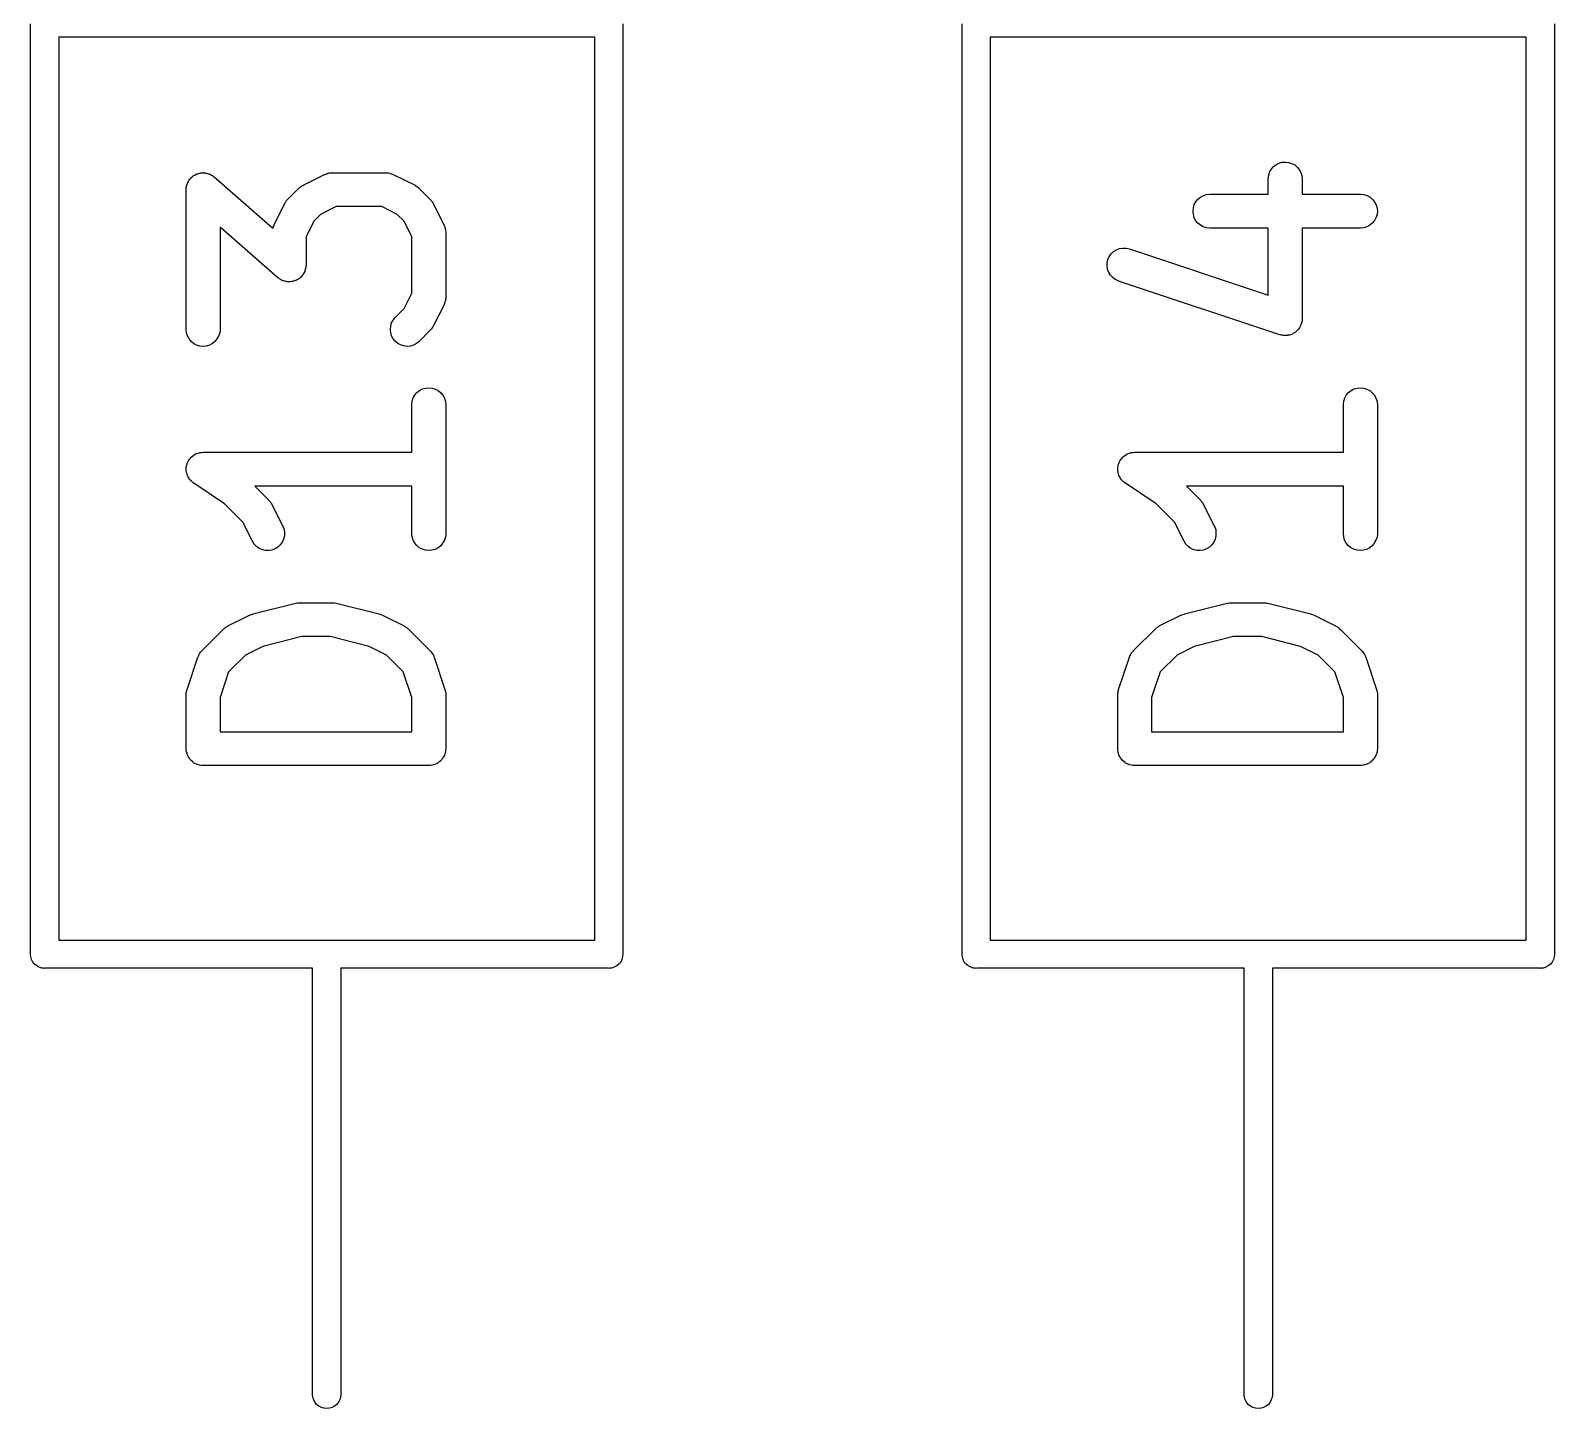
# Model space of a CAD drawing. Extents: x 99 to 194, y -157 to -33.
# Drawn here: x 138.65 to 144.05, y -59.36 to -54.48 of the extents above; entities that cross this region are included whole.
import ezdxf

# ---------------------------------------------------------------- set-up
doc = ezdxf.new("R2010")
doc.units = 0
doc.layers.add('BLACK', color=7, linetype='CONTINUOUS')

msp = doc.modelspace()

# ---------------------------------------------------------------- linework, layer by layer
at = {"layer": 'BLACK', "linetype": 'CONTINUOUS'}
for p, q in [((138.65, -57.7505), (138.65, -54.4554)), ((138.75, -54.503), (138.75, -57.703)), ((140.65, -54.503), (138.75, -54.503)), ((140.65, -57.703), (140.65, -54.503)), ((140.75, -54.4554), (140.75, -57.7506)), ((141.952, -57.7505), (141.952, -54.4554)), ((142.052, -54.503), (142.052, -57.703)), ((143.952, -54.503), (142.052, -54.503)), ((143.952, -57.703), (143.952, -54.503)), ((144.052, -54.4554), (144.052, -57.7506)), ((139.229, -54.9933), (139.232, -54.9915)), ((139.232, -54.9915), (139.236, -54.9896)), ((139.236, -54.9896), (139.238, -54.9888)), ((139.238, -54.9888), (139.239, -54.9878)), ((139.239, -54.9878), (139.243, -54.9868)), ((139.243, -54.9868), (139.247, -54.9855)), ((139.247, -54.9855), (139.249, -54.9851)), ((139.249, -54.9851), (139.251, -54.9845)), ((139.251, -54.9845), (139.254, -54.9842)), ((139.254, -54.9842), (139.258, -54.9836)), ((139.258, -54.9836), (139.26, -54.9837)), ((139.26, -54.9837), (139.262, -54.9835)), ((139.262, -54.9835), (139.266, -54.9839)), ((139.266, -54.9839), (139.27, -54.984)), ((139.27, -54.984), (139.272, -54.9845)), ((139.272, -54.9845), (139.274, -54.9847)), ((139.274, -54.9847), (139.278, -54.9858)), ((139.278, -54.9858), (139.281, -54.9867)), ((139.281, -54.9867), (139.283, -54.9875)), ((139.283, -54.9875), (139.285, -54.9882)), ((139.285, -54.9882), (139.288, -54.99)), ((139.288, -54.99), (139.292, -54.9915)), ((139.292, -54.9915), (139.294, -54.9927)), ((139.616, -55.0279), (139.692, -54.9898)), ((139.692, -54.9898), (139.693, -54.9894)), ((139.693, -54.9894), (139.695, -54.9888)), ((139.695, -54.9888), (139.696, -54.988)), ((139.696, -54.988), (139.7, -54.9868)), ((139.7, -54.9868), (139.704, -54.9854)), ((139.704, -54.9854), (139.706, -54.9851)), ((139.706, -54.9851), (139.707, -54.9846)), ((139.707, -54.9846), (139.711, -54.9842)), ((139.711, -54.9842), (139.716, -54.9836)), ((139.716, -54.9836), (139.717, -54.9836)), ((139.717, -54.9836), (139.719, -54.9835)), ((139.719, -54.9835), (139.91, -54.9835)), ((139.91, -54.9835), (139.912, -54.9837)), ((139.91, -54.9835), (139.91, -54.9835)), ((139.912, -54.9837), (139.914, -54.9836)), ((139.914, -54.9836), (139.918, -54.9843)), ((139.918, -54.9843), (139.922, -54.9848)), ((139.922, -54.9848), (139.924, -54.9853)), ((139.924, -54.9853), (139.925, -54.9856)), ((139.925, -54.9856), (139.929, -54.9871)), ((139.929, -54.9871), (139.933, -54.9883)), ((139.933, -54.9883), (139.935, -54.9892)), ((139.935, -54.9892), (139.936, -54.9898)), ((139.936, -54.9898), (140.013, -55.0279)), ((143.039, -54.9929), (143.042, -54.9817)), ((143.042, -54.9817), (143.048, -54.9715)), ((143.048, -54.9715), (143.055, -54.9625)), ((143.055, -54.9625), (143.064, -54.9552)), ((143.064, -54.9552), (143.075, -54.9497)), ((143.075, -54.9497), (143.086, -54.9464)), ((143.086, -54.9464), (143.098, -54.9454)), ((143.098, -54.9454), (143.109, -54.9466)), ((143.109, -54.9466), (143.12, -54.9501)), ((143.12, -54.9501), (143.131, -54.9556)), ((143.131, -54.9556), (143.14, -54.9631)), ((143.14, -54.9631), (143.147, -54.9722)), ((143.147, -54.9722), (143.153, -54.9825)), ((143.153, -54.9825), (143.156, -54.9937)), ((139.202, -55.0351), (139.203, -55.0331)), ((139.202, -55.0389), (139.202, -55.0351)), ((139.202, -55.0426), (139.202, -55.0389)), ((139.202, -55.0435), (139.202, -55.0426)), ((139.202, -55.5387), (139.202, -55.0435)), ((139.203, -55.031), (139.204, -55.0274)), ((139.203, -55.0331), (139.203, -55.031)), ((139.204, -55.0274), (139.205, -55.0238)), ((139.205, -55.0238), (139.206, -55.0219)), ((139.206, -55.0219), (139.207, -55.0198)), ((139.207, -55.0198), (139.209, -55.0165)), ((139.209, -55.0165), (139.21, -55.0131)), ((139.21, -55.0131), (139.211, -55.0114)), ((139.211, -55.0114), (139.212, -55.0096)), ((139.212, -55.0096), (139.215, -55.0067)), ((139.215, -55.0067), (139.217, -55.0037)), ((139.217, -55.0037), (139.219, -55.0022)), ((139.219, -55.0022), (139.22, -55.0006)), ((139.22, -55.0006), (139.223, -54.9983)), ((139.223, -54.9983), (139.226, -54.9957)), ((139.226, -54.9957), (139.227, -54.9946)), ((139.227, -54.9946), (139.229, -54.9933)), ((139.294, -54.9927), (139.295, -54.9937)), ((139.295, -54.9937), (139.298, -54.9961)), ((139.298, -54.9961), (139.301, -54.9983)), ((139.301, -54.9983), (139.509, -55.1798)), ((139.562, -55.0772), (139.6, -55.0391)), ((139.6, -55.0391), (139.601, -55.0386)), ((139.601, -55.0386), (139.604, -55.0364)), ((139.604, -55.0364), (139.606, -55.0341)), ((139.606, -55.0341), (139.608, -55.0328)), ((139.608, -55.0328), (139.61, -55.0312)), ((139.61, -55.0312), (139.613, -55.0297)), ((139.613, -55.0297), (139.616, -55.0279)), ((140.013, -55.0279), (140.013, -55.0283)), ((140.013, -55.0283), (140.016, -55.0301)), ((140.016, -55.0301), (140.019, -55.0317)), ((140.019, -55.0317), (140.021, -55.0333)), ((140.021, -55.0333), (140.023, -55.0347)), ((140.023, -55.0347), (140.026, -55.037)), ((140.026, -55.037), (140.028, -55.0391)), ((140.028, -55.0391), (140.066, -55.0772)), ((143.037, -55.0045), (143.039, -54.9929)), ((143.037, -55.0054), (143.037, -55.0045)), ((143.037, -55.0597), (143.037, -55.0054)), ((143.156, -54.9937), (143.157, -55.0054)), ((143.157, -55.0054), (143.157, -55.0597)), ((139.513, -55.169), (139.551, -55.0928)), ((139.551, -55.0921), (139.553, -55.0893)), ((139.551, -55.0928), (139.551, -55.0921)), ((139.553, -55.0893), (139.555, -55.0863)), ((139.555, -55.0863), (139.556, -55.0844)), ((139.556, -55.0844), (139.558, -55.0823)), ((139.558, -55.0823), (139.56, -55.0798)), ((139.56, -55.0798), (139.562, -55.0772)), ((140.066, -55.0772), (140.067, -55.0778)), ((140.067, -55.0778), (140.069, -55.0805)), ((140.069, -55.0805), (140.071, -55.0829)), ((140.071, -55.0829), (140.073, -55.085)), ((140.073, -55.085), (140.074, -55.087)), ((140.074, -55.087), (140.076, -55.09)), ((140.076, -55.09), (140.077, -55.0928)), ((140.077, -55.0928), (140.116, -55.169)), ((142.772, -55.1076), (142.775, -55.0964)), ((142.775, -55.0964), (142.781, -55.0861)), ((142.781, -55.0861), (142.788, -55.0771)), ((142.788, -55.0771), (142.797, -55.0697)), ((142.797, -55.0697), (142.808, -55.0642)), ((142.808, -55.0642), (142.819, -55.0608)), ((142.819, -55.0608), (142.831, -55.0597)), ((142.831, -55.0597), (143.037, -55.0597)), ((143.157, -55.0597), (143.364, -55.0597)), ((143.364, -55.0597), (143.365, -55.0597)), ((143.365, -55.0597), (143.376, -55.061)), ((143.376, -55.061), (143.388, -55.0645)), ((143.388, -55.0645), (143.398, -55.0702)), ((143.398, -55.0702), (143.407, -55.0777)), ((143.407, -55.0777), (143.414, -55.0868)), ((143.414, -55.0868), (143.42, -55.0972)), ((143.42, -55.0972), (143.423, -55.1084)), ((139.678, -55.1309), (139.654, -55.1552)), ((139.733, -55.1035), (139.678, -55.1309)), ((139.895, -55.1035), (139.733, -55.1035)), ((139.95, -55.1309), (139.895, -55.1035)), ((139.974, -55.1552), (139.95, -55.1309)), ((142.771, -55.1192), (142.772, -55.1076)), ((142.772, -55.1309), (142.771, -55.1192)), ((142.775, -55.1421), (142.772, -55.1309)), ((142.78, -55.1525), (142.775, -55.1421)), ((142.788, -55.1616), (142.78, -55.1525)), ((143.414, -55.1532), (143.406, -55.1622)), ((143.419, -55.1429), (143.414, -55.1532)), ((143.423, -55.1317), (143.419, -55.1429)), ((143.423, -55.1084), (143.424, -55.1201)), ((143.424, -55.1201), (143.423, -55.1317)), ((139.527, -55.3553), (139.322, -55.1757)), ((139.322, -55.1757), (139.322, -55.5387)), ((139.509, -55.1798), (139.51, -55.1761)), ((139.51, -55.1761), (139.512, -55.1722)), ((139.512, -55.1707), (139.513, -55.169)), ((139.512, -55.1722), (139.512, -55.1707)), ((139.654, -55.1552), (139.627, -55.21)), ((140.002, -55.21), (139.974, -55.1552)), ((140.116, -55.169), (140.116, -55.1698)), ((140.116, -55.1698), (140.117, -55.1714)), ((140.117, -55.1714), (140.117, -55.173)), ((140.117, -55.173), (140.119, -55.1769)), ((140.119, -55.1769), (140.12, -55.1808)), ((140.12, -55.1808), (140.12, -55.1825)), ((140.12, -55.1825), (140.121, -55.1842)), ((140.121, -55.1842), (140.121, -55.1883)), ((140.121, -55.1883), (140.122, -55.1923)), ((140.122, -55.1923), (140.122, -55.1941)), ((140.122, -55.1941), (140.122, -55.1959)), ((140.122, -55.1959), (140.122, -55.4244)), ((142.797, -55.1692), (142.788, -55.1616)), ((142.807, -55.1748), (142.797, -55.1692)), ((142.818, -55.1784), (142.807, -55.1748)), ((142.83, -55.1797), (142.818, -55.1784)), ((142.831, -55.1797), (142.83, -55.1797)), ((143.037, -55.1797), (142.831, -55.1797)), ((143.037, -55.4174), (143.037, -55.1797)), ((143.364, -55.1797), (143.157, -55.1797)), ((143.157, -55.1797), (143.157, -55.5006)), ((143.376, -55.1785), (143.364, -55.1797)), ((143.387, -55.1751), (143.376, -55.1785)), ((143.397, -55.1696), (143.387, -55.1751)), ((143.406, -55.1622), (143.397, -55.1696)), ((139.627, -55.21), (139.627, -55.3101)), ((140.002, -55.4103), (140.002, -55.21)), ((142.489, -55.2626), (142.499, -55.2564)), ((142.499, -55.2564), (142.51, -55.2522)), ((142.51, -55.2522), (142.522, -55.2503)), ((142.522, -55.2503), (142.533, -55.2506)), ((142.533, -55.2506), (142.545, -55.2532)), ((142.545, -55.2532), (143.037, -55.4174)), ((139.627, -55.311), (139.626, -55.3147)), ((139.626, -55.3147), (139.626, -55.3185)), ((139.627, -55.3101), (139.627, -55.311)), ((142.466, -55.3022), (142.469, -55.2908)), ((142.466, -55.3139), (142.466, -55.3022)), ((142.468, -55.3254), (142.466, -55.3139)), ((142.469, -55.2908), (142.474, -55.2801)), ((142.474, -55.2801), (142.481, -55.2706)), ((142.481, -55.2706), (142.489, -55.2626)), ((139.53, -55.3575), (139.527, -55.3553)), ((139.533, -55.3599), (139.53, -55.3575)), ((139.535, -55.3609), (139.533, -55.3599)), ((139.537, -55.3621), (139.535, -55.3609)), ((139.54, -55.3637), (139.537, -55.3621)), ((139.543, -55.3655), (139.54, -55.3637)), ((139.545, -55.3661), (139.543, -55.3655)), ((139.547, -55.3669), (139.545, -55.3661)), ((139.551, -55.3678), (139.547, -55.3669)), ((139.555, -55.3689), (139.551, -55.3678)), ((139.557, -55.3691), (139.555, -55.3689)), ((139.559, -55.3696), (139.557, -55.3691)), ((139.563, -55.3697), (139.559, -55.3696)), ((139.566, -55.3701), (139.563, -55.3697)), ((139.568, -55.3699), (139.566, -55.3701)), ((139.57, -55.37), (139.568, -55.3699)), ((139.574, -55.3694), (139.57, -55.37)), ((139.578, -55.3691), (139.574, -55.3694)), ((139.58, -55.3685), (139.578, -55.3691)), ((139.582, -55.3681), (139.58, -55.3685)), ((139.586, -55.3668), (139.582, -55.3681)), ((139.589, -55.3658), (139.586, -55.3668)), ((139.591, -55.3648), (139.589, -55.3658)), ((139.593, -55.3641), (139.591, -55.3648)), ((139.596, -55.3621), (139.593, -55.3641)), ((139.6, -55.3603), (139.596, -55.3621)), ((139.601, -55.359), (139.6, -55.3603)), ((139.603, -55.3579), (139.601, -55.359)), ((139.606, -55.3554), (139.603, -55.3579)), ((139.609, -55.353), (139.606, -55.3554)), ((139.61, -55.3514), (139.609, -55.353)), ((139.612, -55.35), (139.61, -55.3514)), ((139.614, -55.3469), (139.612, -55.35)), ((139.616, -55.344), (139.614, -55.3469)), ((139.617, -55.3422), (139.616, -55.344)), ((139.618, -55.3405), (139.617, -55.3422)), ((139.62, -55.3371), (139.618, -55.3405)), ((139.622, -55.3338), (139.62, -55.3371)), ((139.623, -55.3299), (139.622, -55.3318)), ((139.622, -55.3318), (139.622, -55.3338)), ((139.624, -55.3262), (139.623, -55.3299)), ((139.625, -55.3226), (139.624, -55.3262)), ((139.626, -55.3205), (139.625, -55.3226)), ((139.626, -55.3185), (139.626, -55.3205)), ((142.472, -55.3364), (142.468, -55.3254)), ((142.478, -55.3464), (142.472, -55.3364)), ((142.486, -55.355), (142.478, -55.3464)), ((142.495, -55.3619), (142.486, -55.355)), ((142.506, -55.3668), (142.495, -55.3619)), ((142.507, -55.3671), (142.506, -55.3668)), ((143.078, -55.5575), (142.507, -55.3671)), ((139.974, -55.4651), (140.002, -55.4103)), ((140.122, -55.4244), (140.122, -55.4253)), ((139.943, -55.4963), (139.974, -55.4651)), ((140.116, -55.4513), (140.077, -55.5275)), ((140.117, -55.4481), (140.116, -55.4496)), ((140.116, -55.4496), (140.116, -55.4513)), ((140.118, -55.4441), (140.117, -55.4481)), ((140.12, -55.4403), (140.118, -55.4441)), ((140.121, -55.4369), (140.12, -55.4386)), ((140.12, -55.4386), (140.12, -55.4403)), ((140.122, -55.4288), (140.121, -55.4328)), ((140.121, -55.4328), (140.121, -55.4369)), ((140.122, -55.4253), (140.122, -55.427)), ((140.122, -55.427), (140.122, -55.4288)), ((139.926, -55.5385), (139.927, -55.5269)), ((139.927, -55.5269), (139.93, -55.5157)), ((139.93, -55.5157), (139.936, -55.5053)), ((139.936, -55.5053), (139.943, -55.4963)), ((140.075, -55.531), (140.074, -55.534)), ((140.077, -55.5282), (140.075, -55.531)), ((140.077, -55.5275), (140.077, -55.5282)), ((143.148, -55.5325), (143.147, -55.5345)), ((143.149, -55.5307), (143.148, -55.5325)), ((143.151, -55.5274), (143.149, -55.5307)), ((143.152, -55.5243), (143.151, -55.5274)), ((143.153, -55.5221), (143.152, -55.5243)), ((143.154, -55.52), (143.153, -55.5221)), ((143.155, -55.5165), (143.154, -55.52)), ((143.156, -55.5131), (143.155, -55.5165)), ((143.157, -55.5086), (143.156, -55.5108)), ((143.156, -55.5108), (143.156, -55.5131)), ((143.157, -55.5006), (143.157, -55.5015)), ((143.157, -55.5015), (143.157, -55.505)), ((143.157, -55.505), (143.157, -55.5086)), ((139.203, -55.5504), (139.202, -55.5387)), ((139.206, -55.5616), (139.203, -55.5504)), ((139.212, -55.5719), (139.206, -55.5616)), ((139.219, -55.581), (139.212, -55.5719)), ((139.228, -55.5885), (139.219, -55.581)), ((139.304, -55.5816), (139.295, -55.5889)), ((139.311, -55.5726), (139.304, -55.5816)), ((139.317, -55.5624), (139.311, -55.5726)), ((139.321, -55.5512), (139.317, -55.5624)), ((139.322, -55.5396), (139.321, -55.5512)), ((139.322, -55.5387), (139.322, -55.5396)), ((139.927, -55.5502), (139.926, -55.5385)), ((139.93, -55.5614), (139.927, -55.5502)), ((139.936, -55.5717), (139.93, -55.5614)), ((139.943, -55.5808), (139.936, -55.5717)), ((139.952, -55.5883), (139.943, -55.5808)), ((140.028, -55.5817), (140.018, -55.589)), ((140.066, -55.543), (140.028, -55.5811)), ((140.028, -55.5811), (140.028, -55.5817)), ((140.068, -55.5404), (140.066, -55.543)), ((140.071, -55.538), (140.068, -55.5404)), ((140.072, -55.5359), (140.071, -55.538)), ((140.074, -55.534), (140.072, -55.5359)), ((143.082, -55.5583), (143.078, -55.5575)), ((143.085, -55.5594), (143.082, -55.5583)), ((143.087, -55.5596), (143.085, -55.5594)), ((143.09, -55.5601), (143.087, -55.5596)), ((143.093, -55.5602), (143.09, -55.5601)), ((143.097, -55.5606), (143.093, -55.5602)), ((143.099, -55.5604), (143.097, -55.5606)), ((143.101, -55.5605), (143.099, -55.5604)), ((143.105, -55.5599), (143.101, -55.5605)), ((143.108, -55.5596), (143.105, -55.5599)), ((143.111, -55.5589), (143.108, -55.5596)), ((143.113, -55.5585), (143.111, -55.5589)), ((143.116, -55.5573), (143.113, -55.5585)), ((143.12, -55.5562), (143.116, -55.5573)), ((143.122, -55.5552), (143.12, -55.5562)), ((143.124, -55.5544), (143.122, -55.5552)), ((143.127, -55.5525), (143.124, -55.5544)), ((143.13, -55.5508), (143.127, -55.5525)), ((143.132, -55.5494), (143.13, -55.5508)), ((143.134, -55.5482), (143.132, -55.5494)), ((143.136, -55.5457), (143.134, -55.5482)), ((143.139, -55.5435), (143.136, -55.5457)), ((143.141, -55.5417), (143.139, -55.5435)), ((143.142, -55.5402), (143.141, -55.5417)), ((143.144, -55.5373), (143.142, -55.5402)), ((143.147, -55.5345), (143.144, -55.5373)), ((139.239, -55.594), (139.228, -55.5885)), ((139.25, -55.5975), (139.239, -55.594)), ((139.261, -55.5987), (139.25, -55.5975)), ((139.273, -55.5977), (139.261, -55.5987)), ((139.284, -55.5943), (139.273, -55.5977)), ((139.295, -55.5889), (139.284, -55.5943)), ((139.962, -55.5939), (139.952, -55.5883)), ((139.973, -55.5974), (139.962, -55.5939)), ((139.985, -55.5987), (139.973, -55.5974)), ((139.997, -55.5977), (139.985, -55.5987)), ((140.008, -55.5944), (139.997, -55.5977)), ((140.018, -55.589), (140.008, -55.5944)), ((140.039, -55.7497), (140.051, -55.7464)), ((140.051, -55.7464), (140.062, -55.7454)), ((140.062, -55.7454), (140.074, -55.7466)), ((140.074, -55.7466), (140.085, -55.7501)), ((143.341, -55.7497), (143.353, -55.7464)), ((143.353, -55.7464), (143.364, -55.7454)), ((143.364, -55.7454), (143.376, -55.7466)), ((143.376, -55.7466), (143.387, -55.7501)), ((140.002, -55.8045), (140.003, -55.7929)), ((140.003, -55.7929), (140.007, -55.7817)), ((140.007, -55.7817), (140.012, -55.7715)), ((140.012, -55.7715), (140.02, -55.7625)), ((140.02, -55.7625), (140.029, -55.7552)), ((140.029, -55.7552), (140.039, -55.7497)), ((140.085, -55.7501), (140.095, -55.7556)), ((140.095, -55.7556), (140.104, -55.7631)), ((140.104, -55.7631), (140.112, -55.7722)), ((140.112, -55.7722), (140.117, -55.7825)), ((140.117, -55.7825), (140.121, -55.7937)), ((140.121, -55.7937), (140.122, -55.8054)), ((143.304, -55.8045), (143.305, -55.7929)), ((143.305, -55.7929), (143.309, -55.7817)), ((143.309, -55.7817), (143.314, -55.7715)), ((143.314, -55.7715), (143.322, -55.7625)), ((143.322, -55.7625), (143.331, -55.7552)), ((143.331, -55.7552), (143.341, -55.7497)), ((143.387, -55.7501), (143.397, -55.7556)), ((143.397, -55.7556), (143.406, -55.7631)), ((143.406, -55.7631), (143.414, -55.7722)), ((143.414, -55.7722), (143.419, -55.7825)), ((143.419, -55.7825), (143.423, -55.7937)), ((143.423, -55.7937), (143.424, -55.8054)), ((140.002, -55.8054), (140.002, -55.8045)), ((140.002, -55.974), (140.002, -55.8054)), ((140.122, -55.8054), (140.122, -56.2625)), ((143.304, -55.8054), (143.304, -55.8045)), ((143.304, -55.974), (143.304, -55.8054)), ((143.424, -55.8054), (143.424, -56.2625)), ((139.203, -56.0218), (139.205, -56.0168)), ((139.205, -56.0168), (139.207, -56.0107)), ((139.207, -56.0106), (139.209, -56.0056)), ((139.207, -56.0107), (139.207, -56.0106)), ((139.207, -56.0107), (139.207, -56.0107)), ((139.209, -56.0056), (139.212, -56.0004)), ((139.212, -56.0003), (139.216, -55.9956)), ((139.212, -56.0004), (139.212, -56.0003)), ((139.212, -56.0004), (139.212, -56.0004)), ((139.216, -55.9956), (139.22, -55.9914)), ((139.22, -55.9913), (139.224, -55.9875)), ((139.22, -55.9914), (139.22, -55.9913)), ((139.22, -55.9913), (139.22, -55.9913)), ((139.224, -55.9875), (139.229, -55.984)), ((139.229, -55.9839), (139.234, -55.9811)), ((139.229, -55.984), (139.229, -55.9839)), ((139.229, -55.984), (139.229, -55.984)), ((139.234, -55.9811), (139.239, -55.9785)), ((139.239, -55.9784), (139.245, -55.9768)), ((139.239, -55.9785), (139.239, -55.9784)), ((139.239, -55.9785), (139.239, -55.9785)), ((139.245, -55.9768), (139.25, -55.9751)), ((139.25, -55.9751), (139.256, -55.9746)), ((139.25, -55.9751), (139.25, -55.9751)), ((139.25, -55.9751), (139.25, -55.9751)), ((139.256, -55.9746), (139.262, -55.974)), ((139.262, -55.974), (140.002, -55.974)), ((142.505, -56.0218), (142.507, -56.0168)), ((142.507, -56.0168), (142.509, -56.0107)), ((142.509, -56.0106), (142.511, -56.0056)), ((142.509, -56.0107), (142.509, -56.0106)), ((142.509, -56.0107), (142.509, -56.0107)), ((142.511, -56.0056), (142.514, -56.0004)), ((142.514, -56.0003), (142.518, -55.9956)), ((142.514, -56.0004), (142.514, -56.0003)), ((142.514, -56.0004), (142.514, -56.0004)), ((142.518, -55.9956), (142.522, -55.9914)), ((142.522, -55.9913), (142.526, -55.9875)), ((142.522, -55.9914), (142.522, -55.9913)), ((142.522, -55.9913), (142.522, -55.9913)), ((142.526, -55.9875), (142.531, -55.984)), ((142.531, -55.9839), (142.536, -55.9811)), ((142.531, -55.984), (142.531, -55.9839)), ((142.531, -55.984), (142.531, -55.984)), ((142.536, -55.9811), (142.541, -55.9785)), ((142.541, -55.9784), (142.547, -55.9768)), ((142.541, -55.9785), (142.541, -55.9784)), ((142.541, -55.9785), (142.541, -55.9785)), ((142.547, -55.9768), (142.552, -55.9751)), ((142.552, -55.9751), (142.558, -55.9746)), ((142.552, -55.9751), (142.552, -55.9751)), ((142.552, -55.9751), (142.552, -55.9751)), ((142.558, -55.9746), (142.564, -55.974)), ((142.564, -55.974), (143.304, -55.974)), ((139.202, -56.0281), (139.203, -56.0219)), ((139.202, -56.0334), (139.202, -56.0281)), ((139.202, -56.0335), (139.202, -56.0334)), ((139.202, -56.0393), (139.202, -56.0335)), ((139.202, -56.0335), (139.202, -56.0335)), ((139.203, -56.0451), (139.202, -56.0393)), ((139.203, -56.0219), (139.203, -56.0218)), ((139.203, -56.0218), (139.203, -56.0218)), ((139.203, -56.0452), (139.203, -56.0451)), ((139.205, -56.0506), (139.203, -56.0452)), ((139.203, -56.0452), (139.203, -56.0452)), ((139.206, -56.0563), (139.205, -56.0506)), ((139.206, -56.0564), (139.206, -56.0563)), ((139.209, -56.0615), (139.206, -56.0564)), ((139.206, -56.0564), (139.206, -56.0564)), ((139.212, -56.0667), (139.209, -56.0615)), ((139.212, -56.0668), (139.212, -56.0667)), ((139.215, -56.0713), (139.212, -56.0668)), ((139.212, -56.0668), (139.212, -56.0668)), ((139.219, -56.0759), (139.215, -56.0713)), ((142.504, -56.0281), (142.505, -56.0219)), ((142.504, -56.0334), (142.504, -56.0281)), ((142.504, -56.0335), (142.504, -56.0334)), ((142.504, -56.0393), (142.504, -56.0335)), ((142.504, -56.0335), (142.504, -56.0335)), ((142.505, -56.0451), (142.504, -56.0393)), ((142.505, -56.0219), (142.505, -56.0218)), ((142.505, -56.0218), (142.505, -56.0218)), ((142.505, -56.0452), (142.505, -56.0451)), ((142.507, -56.0506), (142.505, -56.0452)), ((142.505, -56.0452), (142.505, -56.0452)), ((142.508, -56.0563), (142.507, -56.0506)), ((142.508, -56.0564), (142.508, -56.0563)), ((142.511, -56.0615), (142.508, -56.0564)), ((142.508, -56.0564), (142.508, -56.0564)), ((142.514, -56.0667), (142.511, -56.0615)), ((142.514, -56.0668), (142.514, -56.0667)), ((142.517, -56.0713), (142.514, -56.0668)), ((142.514, -56.0668), (142.514, -56.0668)), ((142.521, -56.0759), (142.517, -56.0713)), ((139.224, -56.0798), (139.219, -56.0759)), ((139.219, -56.0759), (139.219, -56.0759)), ((139.219, -56.0759), (139.219, -56.0759)), ((139.228, -56.0834), (139.224, -56.0798)), ((139.228, -56.0835), (139.228, -56.0834)), ((139.229, -56.0839), (139.228, -56.0835)), ((139.228, -56.0835), (139.228, -56.0835)), ((139.228, -56.0835), (139.228, -56.0835)), ((139.338, -56.1568), (139.229, -56.0839)), ((140.002, -56.094), (139.445, -56.094)), ((139.445, -56.094), (139.495, -56.1439)), ((140.002, -56.2625), (140.002, -56.094)), ((142.526, -56.0798), (142.521, -56.0759)), ((142.521, -56.0759), (142.521, -56.0759)), ((142.521, -56.0759), (142.521, -56.0759)), ((142.53, -56.0834), (142.526, -56.0798)), ((142.53, -56.0835), (142.53, -56.0834)), ((142.531, -56.0839), (142.53, -56.0835)), ((142.53, -56.0835), (142.53, -56.0835)), ((142.53, -56.0835), (142.53, -56.0835)), ((142.64, -56.1568), (142.531, -56.0839)), ((143.304, -56.094), (142.747, -56.094)), ((142.747, -56.094), (142.797, -56.1439)), ((143.304, -56.2625), (143.304, -56.094)), ((139.403, -56.2219), (139.338, -56.1568)), ((139.495, -56.1439), (139.495, -56.1445)), ((139.495, -56.1445), (139.497, -56.1471)), ((139.497, -56.1471), (139.5, -56.1496)), ((139.5, -56.1496), (139.501, -56.1517)), ((139.501, -56.1517), (139.503, -56.1537)), ((139.503, -56.1537), (139.504, -56.1567)), ((139.504, -56.1567), (139.506, -56.1595)), ((139.506, -56.1595), (139.544, -56.2357)), ((142.705, -56.2219), (142.64, -56.1568)), ((142.797, -56.1439), (142.797, -56.1445)), ((142.797, -56.1445), (142.799, -56.1471)), ((142.799, -56.1471), (142.802, -56.1496)), ((142.802, -56.1496), (142.803, -56.1517)), ((142.803, -56.1517), (142.805, -56.1537)), ((142.805, -56.1537), (142.806, -56.1567)), ((142.806, -56.1567), (142.808, -56.1595)), ((142.808, -56.1595), (142.846, -56.2357)), ((139.437, -56.2894), (139.403, -56.2219)), ((142.739, -56.2894), (142.705, -56.2219)), ((139.547, -56.2821), (139.542, -56.2927)), ((139.544, -56.2357), (139.545, -56.2364)), ((139.545, -56.2364), (139.549, -56.2474)), ((139.55, -56.2707), (139.547, -56.2821)), ((139.549, -56.2474), (139.55, -56.259)), ((139.55, -56.259), (139.55, -56.2707)), ((140.003, -56.2742), (140.002, -56.2625)), ((140.006, -56.2854), (140.003, -56.2742)), ((140.012, -56.2957), (140.006, -56.2854)), ((140.117, -56.2862), (140.111, -56.2964)), ((140.121, -56.275), (140.117, -56.2862)), ((140.122, -56.2634), (140.121, -56.275)), ((140.122, -56.2625), (140.122, -56.2634)), ((142.849, -56.2821), (142.844, -56.2927)), ((142.846, -56.2357), (142.847, -56.2364)), ((142.847, -56.2364), (142.851, -56.2474)), ((142.852, -56.2707), (142.849, -56.2821)), ((142.851, -56.2474), (142.852, -56.259)), ((142.852, -56.259), (142.852, -56.2707)), ((143.305, -56.2742), (143.304, -56.2625)), ((143.308, -56.2854), (143.305, -56.2742)), ((143.314, -56.2957), (143.308, -56.2854)), ((143.419, -56.2862), (143.413, -56.2964)), ((143.423, -56.275), (143.419, -56.2862)), ((143.424, -56.2634), (143.423, -56.275)), ((143.424, -56.2625), (143.424, -56.2634)), ((139.443, -56.2993), (139.437, -56.2894)), ((139.451, -56.3078), (139.443, -56.2993)), ((139.461, -56.3146), (139.451, -56.3078)), ((139.471, -56.3194), (139.461, -56.3146)), ((139.483, -56.322), (139.471, -56.3194)), ((139.494, -56.3224), (139.483, -56.322)), ((139.506, -56.3205), (139.494, -56.3224)), ((139.517, -56.3164), (139.506, -56.3205)), ((139.527, -56.3102), (139.517, -56.3164)), ((139.535, -56.3022), (139.527, -56.3102)), ((139.542, -56.2927), (139.535, -56.3022)), ((140.019, -56.3048), (140.012, -56.2957)), ((140.028, -56.3123), (140.019, -56.3048)), ((140.039, -56.3178), (140.028, -56.3123)), ((140.05, -56.3213), (140.039, -56.3178)), ((140.061, -56.3225), (140.05, -56.3213)), ((140.073, -56.3215), (140.061, -56.3225)), ((140.084, -56.3182), (140.073, -56.3215)), ((140.095, -56.3127), (140.084, -56.3182)), ((140.104, -56.3054), (140.095, -56.3127)), ((140.111, -56.2964), (140.104, -56.3054)), ((142.745, -56.2993), (142.739, -56.2894)), ((142.753, -56.3078), (142.745, -56.2993)), ((142.763, -56.3146), (142.753, -56.3078)), ((142.773, -56.3194), (142.763, -56.3146)), ((142.785, -56.322), (142.773, -56.3194)), ((142.796, -56.3224), (142.785, -56.322)), ((142.808, -56.3205), (142.796, -56.3224)), ((142.819, -56.3164), (142.808, -56.3205)), ((142.829, -56.3102), (142.819, -56.3164)), ((142.837, -56.3022), (142.829, -56.3102)), ((142.844, -56.2927), (142.837, -56.3022)), ((143.321, -56.3048), (143.314, -56.2957)), ((143.33, -56.3123), (143.321, -56.3048)), ((143.341, -56.3178), (143.33, -56.3123)), ((143.352, -56.3213), (143.341, -56.3178)), ((143.363, -56.3225), (143.352, -56.3213)), ((143.375, -56.3215), (143.363, -56.3225)), ((143.386, -56.3182), (143.375, -56.3215)), ((143.397, -56.3127), (143.386, -56.3182)), ((143.406, -56.3054), (143.397, -56.3127)), ((143.413, -56.2964), (143.406, -56.3054)), ((139.349, -56.5898), (139.426, -56.5517)), ((139.426, -56.5513), (139.427, -56.5512)), ((139.426, -56.5517), (139.426, -56.5513)), ((139.427, -56.5511), (139.432, -56.5493)), ((139.427, -56.5512), (139.427, -56.5511)), ((139.432, -56.5493), (139.437, -56.5473)), ((139.437, -56.5473), (139.438, -56.5473)), ((139.438, -56.5472), (139.59, -56.5091)), ((139.438, -56.5473), (139.438, -56.5472)), ((139.59, -56.5091), (139.591, -56.5089)), ((139.591, -56.5089), (139.592, -56.5087)), ((139.592, -56.5087), (139.593, -56.5084)), ((139.593, -56.5084), (139.598, -56.508)), ((139.598, -56.508), (139.603, -56.5073)), ((139.603, -56.5073), (139.604, -56.5074)), ((139.604, -56.5074), (139.605, -56.5073)), ((139.605, -56.5073), (139.719, -56.5073)), ((139.719, -56.5073), (139.72, -56.5073)), ((139.72, -56.5073), (139.721, -56.5074)), ((139.721, -56.5074), (139.722, -56.5074)), ((139.722, -56.5074), (139.727, -56.5081)), ((139.727, -56.5081), (139.732, -56.5086)), ((139.732, -56.5086), (139.733, -56.5089)), ((139.733, -56.5089), (139.734, -56.5091)), ((139.734, -56.5091), (139.886, -56.5472)), ((139.886, -56.5472), (139.887, -56.5474)), ((139.887, -56.5474), (139.887, -56.5475)), ((139.887, -56.5475), (139.887, -56.5475)), ((139.887, -56.5475), (139.892, -56.5495)), ((139.892, -56.5495), (139.898, -56.5515)), ((139.898, -56.5515), (139.898, -56.5516)), ((139.898, -56.5516), (139.898, -56.5517)), ((139.898, -56.5517), (139.974, -56.5898)), ((142.651, -56.5898), (142.728, -56.5517)), ((142.728, -56.5513), (142.729, -56.5512)), ((142.728, -56.5517), (142.728, -56.5513)), ((142.729, -56.5511), (142.734, -56.5493)), ((142.729, -56.5512), (142.729, -56.5511)), ((142.734, -56.5493), (142.739, -56.5473)), ((142.739, -56.5473), (142.74, -56.5473)), ((142.74, -56.5472), (142.892, -56.5091)), ((142.74, -56.5473), (142.74, -56.5472)), ((142.892, -56.5091), (142.893, -56.5089)), ((142.893, -56.5089), (142.894, -56.5087)), ((142.894, -56.5087), (142.895, -56.5084)), ((142.895, -56.5084), (142.9, -56.508)), ((142.9, -56.508), (142.905, -56.5073)), ((142.905, -56.5073), (142.906, -56.5074)), ((142.906, -56.5074), (142.907, -56.5073)), ((142.907, -56.5073), (143.021, -56.5073)), ((143.021, -56.5073), (143.022, -56.5073)), ((143.022, -56.5073), (143.023, -56.5074)), ((143.023, -56.5074), (143.024, -56.5074)), ((143.024, -56.5074), (143.029, -56.5081)), ((143.029, -56.5081), (143.034, -56.5086)), ((143.034, -56.5086), (143.035, -56.5089)), ((143.035, -56.5089), (143.036, -56.5091)), ((143.036, -56.5091), (143.188, -56.5472)), ((143.188, -56.5472), (143.189, -56.5474)), ((143.189, -56.5474), (143.189, -56.5475)), ((143.189, -56.5475), (143.189, -56.5475)), ((143.189, -56.5475), (143.194, -56.5495)), ((143.194, -56.5495), (143.2, -56.5515)), ((143.2, -56.5515), (143.2, -56.5516)), ((143.2, -56.5516), (143.2, -56.5517)), ((143.2, -56.5517), (143.276, -56.5898)), ((139.258, -56.6772), (139.334, -56.6011)), ((139.334, -56.6005), (139.337, -56.5984)), ((139.334, -56.6011), (139.334, -56.6005)), ((139.337, -56.5984), (139.339, -56.596)), ((139.339, -56.596), (139.342, -56.5947)), ((139.342, -56.5947), (139.344, -56.5932)), ((139.344, -56.5932), (139.347, -56.5916)), ((139.347, -56.5916), (139.349, -56.5898)), ((139.974, -56.5898), (139.975, -56.5902)), ((139.975, -56.5902), (139.978, -56.592)), ((139.978, -56.592), (139.981, -56.5936)), ((139.981, -56.5936), (139.983, -56.5952)), ((139.983, -56.5952), (139.985, -56.5966)), ((139.985, -56.5966), (139.987, -56.5989)), ((139.987, -56.5989), (139.99, -56.6011)), ((139.99, -56.6011), (140.066, -56.6772)), ((142.56, -56.6772), (142.636, -56.6011)), ((142.636, -56.6005), (142.639, -56.5984)), ((142.636, -56.6011), (142.636, -56.6005)), ((142.639, -56.5984), (142.641, -56.596)), ((142.641, -56.596), (142.644, -56.5947)), ((142.644, -56.5947), (142.646, -56.5932)), ((142.646, -56.5932), (142.649, -56.5916)), ((142.649, -56.5916), (142.651, -56.5898)), ((143.276, -56.5898), (143.277, -56.5902)), ((143.277, -56.5902), (143.28, -56.592)), ((143.28, -56.592), (143.283, -56.5936)), ((143.283, -56.5936), (143.285, -56.5952)), ((143.285, -56.5952), (143.287, -56.5966)), ((143.287, -56.5966), (143.289, -56.5989)), ((143.289, -56.5989), (143.292, -56.6011)), ((143.292, -56.6011), (143.368, -56.6772)), ((139.473, -56.662), (139.412, -56.6928)), ((139.612, -56.6273), (139.473, -56.662)), ((139.712, -56.6273), (139.612, -56.6273)), ((139.85, -56.662), (139.712, -56.6273)), ((139.912, -56.6928), (139.85, -56.662)), ((142.775, -56.662), (142.714, -56.6928)), ((142.914, -56.6273), (142.775, -56.662)), ((143.014, -56.6273), (142.914, -56.6273)), ((143.152, -56.662), (143.014, -56.6273)), ((143.214, -56.6928), (143.152, -56.662)), ((139.205, -56.815), (139.243, -56.7007)), ((139.243, -56.6999), (139.244, -56.6983)), ((139.243, -56.7007), (139.243, -56.6999)), ((139.244, -56.6983), (139.245, -56.6966)), ((139.245, -56.6966), (139.247, -56.693)), ((139.247, -56.693), (139.248, -56.6893)), ((139.248, -56.6893), (139.249, -56.6878)), ((139.249, -56.6878), (139.25, -56.6863)), ((139.25, -56.6863), (139.253, -56.6831)), ((139.253, -56.6831), (139.255, -56.6798)), ((139.255, -56.6798), (139.256, -56.6786)), ((139.256, -56.6786), (139.258, -56.6772)), ((139.412, -56.6928), (139.352, -56.7521)), ((139.971, -56.7521), (139.912, -56.6928)), ((140.066, -56.6772), (140.067, -56.6778)), ((140.067, -56.6778), (140.068, -56.6792)), ((140.068, -56.6792), (140.069, -56.6804)), ((140.069, -56.6804), (140.072, -56.6838)), ((140.072, -56.6838), (140.074, -56.687)), ((140.074, -56.687), (140.075, -56.6886)), ((140.075, -56.6886), (140.076, -56.69)), ((140.076, -56.69), (140.078, -56.6937)), ((140.078, -56.6937), (140.08, -56.6974)), ((140.08, -56.6974), (140.08, -56.6991)), ((140.08, -56.6991), (140.081, -56.7007)), ((140.081, -56.7007), (140.119, -56.815)), ((142.507, -56.815), (142.545, -56.7007)), ((142.545, -56.6999), (142.546, -56.6983)), ((142.545, -56.7007), (142.545, -56.6999)), ((142.546, -56.6983), (142.547, -56.6966)), ((142.547, -56.6966), (142.549, -56.693)), ((142.549, -56.693), (142.55, -56.6893)), ((142.55, -56.6893), (142.551, -56.6878)), ((142.551, -56.6878), (142.552, -56.6863)), ((142.552, -56.6863), (142.555, -56.6831)), ((142.555, -56.6831), (142.557, -56.6798)), ((142.557, -56.6798), (142.558, -56.6786)), ((142.558, -56.6786), (142.56, -56.6772)), ((142.714, -56.6928), (142.654, -56.7521)), ((143.273, -56.7521), (143.214, -56.6928)), ((143.368, -56.6772), (143.369, -56.6778)), ((143.369, -56.6778), (143.37, -56.6792)), ((143.37, -56.6792), (143.371, -56.6804)), ((143.371, -56.6804), (143.374, -56.6838)), ((143.374, -56.6838), (143.376, -56.687)), ((143.376, -56.687), (143.377, -56.6886)), ((143.377, -56.6886), (143.378, -56.69)), ((143.378, -56.69), (143.38, -56.6937)), ((143.38, -56.6937), (143.382, -56.6974)), ((143.382, -56.6974), (143.382, -56.6991)), ((143.382, -56.6991), (143.383, -56.7007)), ((143.383, -56.7007), (143.421, -56.815)), ((139.352, -56.7521), (139.322, -56.8437)), ((140.002, -56.8437), (139.971, -56.7521)), ((142.654, -56.7521), (142.624, -56.8437)), ((143.304, -56.8437), (143.273, -56.7521)), ((139.202, -56.8264), (139.203, -56.824)), ((139.202, -56.8298), (139.202, -56.8264)), ((139.203, -56.8215), (139.204, -56.8183)), ((139.203, -56.824), (139.203, -56.8215)), ((139.204, -56.8183), (139.205, -56.815)), ((140.119, -56.815), (140.119, -56.8158)), ((140.119, -56.8158), (140.12, -56.8191)), ((140.12, -56.8191), (140.121, -56.8223)), ((140.121, -56.8223), (140.121, -56.8248)), ((140.121, -56.8248), (140.122, -56.8272)), ((140.122, -56.8272), (140.122, -56.8306)), ((142.504, -56.8264), (142.505, -56.824)), ((142.504, -56.8298), (142.504, -56.8264)), ((142.505, -56.8215), (142.506, -56.8183)), ((142.505, -56.824), (142.505, -56.8215)), ((142.506, -56.8183), (142.507, -56.815)), ((143.421, -56.815), (143.421, -56.8158)), ((143.421, -56.8158), (143.422, -56.8191)), ((143.422, -56.8191), (143.423, -56.8223)), ((143.423, -56.8223), (143.423, -56.8248)), ((143.423, -56.8248), (143.424, -56.8272)), ((143.424, -56.8272), (143.424, -56.8306)), ((139.202, -56.8331), (139.202, -56.8298)), ((139.202, -56.834), (139.202, -56.8331)), ((139.202, -57.0244), (139.202, -56.834)), ((139.322, -56.8437), (139.322, -56.9644)), ((140.002, -56.9644), (140.002, -56.8437)), ((140.122, -56.8306), (140.122, -56.834)), ((140.122, -56.834), (140.122, -57.0244)), ((142.504, -56.8331), (142.504, -56.8298)), ((142.504, -56.834), (142.504, -56.8331)), ((142.504, -57.0244), (142.504, -56.834)), ((142.624, -56.8437), (142.624, -56.9644)), ((143.304, -56.9644), (143.304, -56.8437)), ((143.424, -56.8306), (143.424, -56.834)), ((143.424, -56.834), (143.424, -57.0244)), ((139.322, -56.9644), (140.002, -56.9644)), ((142.624, -56.9644), (143.304, -56.9644)), ((139.202, -57.03), (139.202, -57.0244)), ((139.203, -57.0357), (139.202, -57.03)), ((139.203, -57.0359), (139.203, -57.0357)), ((139.203, -57.0361), (139.203, -57.0359)), ((139.205, -57.0415), (139.203, -57.0361)), ((139.206, -57.0469), (139.205, -57.0415)), ((140.119, -57.0423), (140.117, -57.0477)), ((140.121, -57.0369), (140.119, -57.0423)), ((140.122, -57.0253), (140.121, -57.0308)), ((140.121, -57.0308), (140.121, -57.0365)), ((140.121, -57.0365), (140.121, -57.0367)), ((140.121, -57.0367), (140.121, -57.0369)), ((140.122, -57.0244), (140.122, -57.0248)), ((140.122, -57.0248), (140.122, -57.0248)), ((140.122, -57.0248), (140.122, -57.0249)), ((140.122, -57.0249), (140.122, -57.0253)), ((142.504, -57.03), (142.504, -57.0244)), ((142.505, -57.0357), (142.504, -57.03)), ((142.505, -57.0359), (142.505, -57.0357)), ((142.505, -57.0361), (142.505, -57.0359)), ((142.507, -57.0415), (142.505, -57.0361)), ((142.508, -57.0469), (142.507, -57.0415)), ((143.421, -57.0423), (143.419, -57.0477)), ((143.423, -57.0369), (143.421, -57.0423)), ((143.424, -57.0253), (143.423, -57.0308)), ((143.423, -57.0308), (143.423, -57.0365)), ((143.423, -57.0365), (143.423, -57.0367)), ((143.423, -57.0367), (143.423, -57.0369)), ((143.424, -57.0244), (143.424, -57.0248)), ((143.424, -57.0248), (143.424, -57.0248)), ((143.424, -57.0248), (143.424, -57.0249)), ((143.424, -57.0249), (143.424, -57.0253)), ((139.206, -57.0471), (139.206, -57.0469)), ((139.206, -57.0473), (139.206, -57.0471)), ((139.209, -57.0523), (139.206, -57.0473)), ((139.212, -57.0573), (139.209, -57.0523)), ((139.212, -57.0574), (139.212, -57.0573)), ((139.212, -57.0576), (139.212, -57.0574)), ((139.215, -57.062), (139.212, -57.0576)), ((139.219, -57.0664), (139.215, -57.062)), ((139.219, -57.0665), (139.219, -57.0664)), ((139.219, -57.0667), (139.219, -57.0665)), ((139.224, -57.0703), (139.219, -57.0667)), ((139.228, -57.0739), (139.224, -57.0703)), ((139.228, -57.074), (139.228, -57.0739)), ((139.228, -57.0742), (139.228, -57.074)), ((139.233, -57.0769), (139.228, -57.0742)), ((139.238, -57.0796), (139.233, -57.0769)), ((139.239, -57.0797), (139.238, -57.0796)), ((139.238, -57.0796), (139.238, -57.0796)), ((139.244, -57.0814), (139.239, -57.0797)), ((139.249, -57.0831), (139.244, -57.0814)), ((139.25, -57.0831), (139.249, -57.0831)), ((139.25, -57.0832), (139.25, -57.0831)), ((139.256, -57.0838), (139.25, -57.0832)), ((139.261, -57.0844), (139.256, -57.0838)), ((139.262, -57.0844), (139.261, -57.0844)), ((139.261, -57.0844), (139.261, -57.0844)), ((139.261, -57.0844), (139.261, -57.0844)), ((140.062, -57.0844), (139.262, -57.0844)), ((139.262, -57.0844), (139.262, -57.0844)), ((140.067, -57.0839), (140.062, -57.0844)), ((140.073, -57.0834), (140.067, -57.0839)), ((140.074, -57.0833), (140.073, -57.0833)), ((140.073, -57.0833), (140.073, -57.0834)), ((140.079, -57.0816), (140.074, -57.0833)), ((140.084, -57.0801), (140.079, -57.0816)), ((140.085, -57.08), (140.084, -57.0801)), ((140.09, -57.0773), (140.085, -57.0799)), ((140.085, -57.0799), (140.085, -57.08)), ((140.095, -57.0746), (140.09, -57.0773)), ((140.099, -57.0709), (140.095, -57.0744)), ((140.095, -57.0744), (140.095, -57.0745)), ((140.095, -57.0745), (140.095, -57.0746)), ((140.104, -57.0673), (140.099, -57.0709)), ((140.108, -57.0627), (140.104, -57.067)), ((140.104, -57.067), (140.104, -57.0671)), ((140.104, -57.0671), (140.104, -57.0673)), ((140.111, -57.0583), (140.108, -57.0627)), ((140.112, -57.0581), (140.111, -57.0583)), ((140.114, -57.053), (140.112, -57.058)), ((140.112, -57.058), (140.112, -57.0581)), ((140.117, -57.0481), (140.114, -57.053)), ((140.117, -57.0477), (140.117, -57.0479)), ((140.117, -57.0479), (140.117, -57.0481)), ((142.508, -57.0471), (142.508, -57.0469)), ((142.508, -57.0473), (142.508, -57.0471)), ((142.511, -57.0523), (142.508, -57.0473)), ((142.514, -57.0573), (142.511, -57.0523)), ((142.514, -57.0574), (142.514, -57.0573)), ((142.514, -57.0576), (142.514, -57.0574)), ((142.517, -57.062), (142.514, -57.0576)), ((142.521, -57.0664), (142.517, -57.062)), ((142.521, -57.0665), (142.521, -57.0664)), ((142.521, -57.0667), (142.521, -57.0665)), ((142.526, -57.0703), (142.521, -57.0667)), ((142.53, -57.0739), (142.526, -57.0703)), ((142.53, -57.074), (142.53, -57.0739)), ((142.53, -57.0742), (142.53, -57.074)), ((142.535, -57.0769), (142.53, -57.0742)), ((142.54, -57.0796), (142.535, -57.0769)), ((142.541, -57.0797), (142.54, -57.0796)), ((142.54, -57.0796), (142.54, -57.0796)), ((142.546, -57.0814), (142.541, -57.0797)), ((142.551, -57.0831), (142.546, -57.0814)), ((142.552, -57.0831), (142.551, -57.0831)), ((142.552, -57.0832), (142.552, -57.0831)), ((142.558, -57.0838), (142.552, -57.0832)), ((142.563, -57.0844), (142.558, -57.0838)), ((142.564, -57.0844), (142.563, -57.0844)), ((142.563, -57.0844), (142.563, -57.0844)), ((142.563, -57.0844), (142.563, -57.0844)), ((143.364, -57.0844), (142.564, -57.0844)), ((142.564, -57.0844), (142.564, -57.0844)), ((143.369, -57.0839), (143.364, -57.0844)), ((143.375, -57.0834), (143.369, -57.0839)), ((143.376, -57.0833), (143.375, -57.0833)), ((143.375, -57.0833), (143.375, -57.0834)), ((143.381, -57.0816), (143.376, -57.0833)), ((143.386, -57.0801), (143.381, -57.0816)), ((143.387, -57.08), (143.386, -57.0801)), ((143.392, -57.0773), (143.387, -57.0799)), ((143.387, -57.0799), (143.387, -57.08)), ((143.397, -57.0746), (143.392, -57.0773)), ((143.401, -57.0709), (143.397, -57.0744)), ((143.397, -57.0744), (143.397, -57.0745)), ((143.397, -57.0745), (143.397, -57.0746)), ((143.406, -57.0673), (143.401, -57.0709)), ((143.41, -57.0627), (143.406, -57.067)), ((143.406, -57.067), (143.406, -57.0671)), ((143.406, -57.0671), (143.406, -57.0673)), ((143.413, -57.0583), (143.41, -57.0627)), ((143.414, -57.0581), (143.413, -57.0583)), ((143.416, -57.053), (143.414, -57.058)), ((143.414, -57.058), (143.414, -57.0581)), ((143.419, -57.0481), (143.416, -57.053)), ((143.419, -57.0477), (143.419, -57.0479)), ((143.419, -57.0479), (143.419, -57.0481)), ((138.75, -57.703), (139.698, -57.703)), ((139.698, -57.703), (139.7, -57.7028)), ((139.7, -57.7028), (139.702, -57.703)), ((139.702, -57.703), (140.65, -57.703)), ((142.052, -57.703), (143, -57.703)), ((143, -57.703), (143.002, -57.7028)), ((143.002, -57.7028), (143.004, -57.703)), ((143.004, -57.703), (143.952, -57.703)), ((138.65, -57.753), (138.65, -57.7505)), ((138.651, -57.7628), (138.65, -57.753)), ((138.654, -57.7722), (138.651, -57.7628)), ((138.658, -57.7809), (138.654, -57.7722)), ((138.664, -57.7885), (138.658, -57.7809)), ((138.672, -57.7948), (138.664, -57.7885)), ((138.681, -57.7994), (138.672, -57.7948)), ((138.69, -57.8023), (138.681, -57.7994)), ((140.719, -57.7994), (140.71, -57.8023)), ((140.728, -57.7948), (140.719, -57.7994)), ((140.736, -57.7885), (140.728, -57.7948)), ((140.742, -57.7809), (140.736, -57.7885)), ((140.746, -57.7722), (140.742, -57.7809)), ((140.749, -57.7628), (140.746, -57.7722)), ((140.75, -57.753), (140.749, -57.7628)), ((140.75, -57.7506), (140.75, -57.753)), ((141.952, -57.753), (141.952, -57.7505)), ((141.953, -57.7628), (141.952, -57.753)), ((141.956, -57.7722), (141.953, -57.7628)), ((141.96, -57.7809), (141.956, -57.7722)), ((141.966, -57.7885), (141.96, -57.7809)), ((141.974, -57.7948), (141.966, -57.7885)), ((141.983, -57.7994), (141.974, -57.7948)), ((141.992, -57.8023), (141.983, -57.7994)), ((144.021, -57.7994), (144.012, -57.8023)), ((144.03, -57.7948), (144.021, -57.7994)), ((144.038, -57.7885), (144.03, -57.7948)), ((144.044, -57.7809), (144.038, -57.7885)), ((144.048, -57.7722), (144.044, -57.7809)), ((144.051, -57.7628), (144.048, -57.7722)), ((144.052, -57.753), (144.051, -57.7628)), ((144.052, -57.7506), (144.052, -57.753)), ((138.698, -57.803), (138.69, -57.8023)), ((138.7, -57.8032), (138.698, -57.803)), ((138.702, -57.803), (138.7, -57.8032)), ((139.65, -57.803), (138.702, -57.803)), ((139.65, -59.3154), (139.65, -57.803)), ((140.698, -57.803), (139.75, -57.803)), ((139.75, -57.803), (139.75, -59.3154)), ((140.7, -57.8032), (140.698, -57.803)), ((140.702, -57.803), (140.7, -57.8032)), ((140.71, -57.8023), (140.702, -57.803)), ((142, -57.803), (141.992, -57.8023)), ((142.002, -57.8032), (142, -57.803)), ((142.004, -57.803), (142.002, -57.8032)), ((142.952, -57.803), (142.004, -57.803)), ((142.952, -59.3154), (142.952, -57.803)), ((144, -57.803), (143.052, -57.803)), ((143.052, -57.803), (143.052, -59.3154)), ((144.002, -57.8032), (144, -57.803)), ((144.004, -57.803), (144.002, -57.8032)), ((144.012, -57.8023), (144.004, -57.803)), ((139.651, -59.3228), (139.65, -59.3154)), ((139.654, -59.3322), (139.651, -59.3228)), ((139.658, -59.3409), (139.654, -59.3322)), ((139.664, -59.3485), (139.658, -59.3409)), ((139.672, -59.3548), (139.664, -59.3485)), ((139.681, -59.3594), (139.672, -59.3548)), ((139.69, -59.3623), (139.681, -59.3594)), ((139.7, -59.3632), (139.69, -59.3623)), ((139.71, -59.3623), (139.7, -59.3632)), ((139.719, -59.3594), (139.71, -59.3623)), ((139.728, -59.3548), (139.719, -59.3594)), ((139.736, -59.3485), (139.728, -59.3548)), ((139.742, -59.3409), (139.736, -59.3485)), ((139.746, -59.3322), (139.742, -59.3409)), ((139.749, -59.3228), (139.746, -59.3322)), ((139.75, -59.3154), (139.749, -59.3228)), ((142.953, -59.3228), (142.952, -59.3154)), ((142.956, -59.3322), (142.953, -59.3228)), ((142.96, -59.3409), (142.956, -59.3322)), ((142.966, -59.3485), (142.96, -59.3409)), ((142.974, -59.3548), (142.966, -59.3485)), ((142.983, -59.3594), (142.974, -59.3548)), ((142.992, -59.3623), (142.983, -59.3594)), ((143.002, -59.3632), (142.992, -59.3623)), ((143.012, -59.3623), (143.002, -59.3632)), ((143.021, -59.3594), (143.012, -59.3623)), ((143.03, -59.3548), (143.021, -59.3594)), ((143.038, -59.3485), (143.03, -59.3548)), ((143.044, -59.3409), (143.038, -59.3485)), ((143.048, -59.3322), (143.044, -59.3409)), ((143.051, -59.3228), (143.048, -59.3322)), ((143.052, -59.3154), (143.051, -59.3228))]:
    msp.add_line(p, q, dxfattribs=at)

doc.saveas('drawing.dxf')
